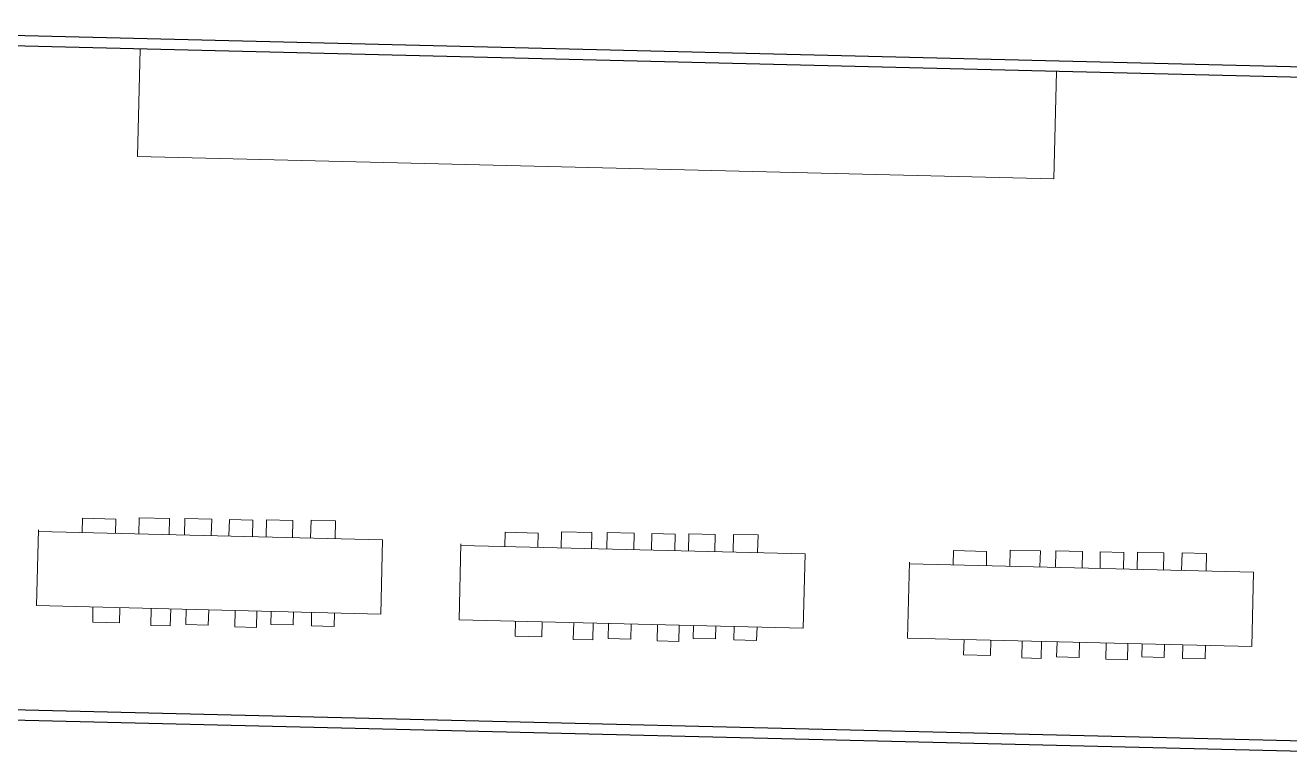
# Model space of a CAD drawing. Header units: millimetres. Extents: x 1418 to 1811, y 1796 to 1956.
# Drawn here: x 1499.37 to 1511.82, y 1831.48 to 1838.7 of the extents above; entities that cross this region are included whole.
import ezdxf

# ---------------------------------------------------------------- set-up
doc = ezdxf.new("R2010")
doc.units = ezdxf.units.MM
doc.layers.add('layout', color=253, linetype='Continuous', lineweight=13)
doc.layers.add('LINHAGROSSA', color=7, linetype='Continuous', lineweight=30)

msp = doc.modelspace()

# ---------------------------------------------------------------- linework, layer by layer
at = {"layer": 'layout'}
for p, q in [((1500.475, 1837.408), (1500.501, 1838.467)), ((1509.524, 1838.247), (1509.499, 1837.189)), ((1509.499, 1837.189), (1500.475, 1837.408)), ((1499.931, 1833.709), (1499.935, 1833.849)), ((1499.935, 1833.849), (1500.261, 1833.841)), ((1500.261, 1833.841), (1500.257, 1833.701)), ((1500.488, 1833.695), (1500.492, 1833.852)), ((1500.492, 1833.852), (1500.79, 1833.845)), ((1500.79, 1833.845), (1500.786, 1833.688)), ((1500.938, 1833.684), (1500.942, 1833.847)), ((1500.942, 1833.847), (1501.206, 1833.841)), ((1501.206, 1833.841), (1501.202, 1833.678)), ((1501.376, 1833.674), (1501.38, 1833.836)), ((1501.38, 1833.836), (1501.611, 1833.831)), ((1501.611, 1833.831), (1501.607, 1833.668)), ((1501.742, 1833.665), (1501.746, 1833.833)), ((1501.746, 1833.833), (1502.004, 1833.827)), ((1502.004, 1833.827), (1502, 1833.659)), ((1502.18, 1833.654), (1502.184, 1833.828)), ((1502.184, 1833.828), (1502.426, 1833.822)), ((1502.426, 1833.822), (1502.422, 1833.648)), ((1499.5, 1833.734), (1499.482, 1832.988)), ((1502.888, 1833.637), (1499.499, 1833.719)), ((1504.091, 1833.571), (1504.094, 1833.711)), ((1504.094, 1833.711), (1504.42, 1833.703)), ((1504.42, 1833.703), (1504.417, 1833.563)), ((1504.647, 1833.557), (1504.651, 1833.714)), ((1504.651, 1833.714), (1504.949, 1833.707)), ((1504.949, 1833.707), (1504.945, 1833.55)), ((1505.097, 1833.546), (1505.101, 1833.709)), ((1505.101, 1833.709), (1505.365, 1833.703)), ((1505.365, 1833.703), (1505.361, 1833.54)), ((1505.535, 1833.536), (1505.539, 1833.698)), ((1505.539, 1833.698), (1505.77, 1833.693)), ((1505.77, 1833.693), (1505.766, 1833.53)), ((1505.901, 1833.527), (1505.905, 1833.695)), ((1505.905, 1833.695), (1506.164, 1833.689)), ((1506.164, 1833.689), (1506.159, 1833.521)), ((1506.339, 1833.516), (1506.344, 1833.69)), ((1506.344, 1833.69), (1506.585, 1833.684)), ((1502.87, 1832.905), (1502.888, 1833.637)), ((1503.659, 1833.596), (1503.641, 1832.85)), ((1507.048, 1833.499), (1503.659, 1833.581)), ((1506.585, 1833.684), (1506.581, 1833.51)), ((1507.03, 1832.767), (1507.048, 1833.499)), ((1508.507, 1833.39), (1508.51, 1833.53)), ((1508.51, 1833.53), (1508.836, 1833.522)), ((1508.836, 1833.522), (1508.833, 1833.382)), ((1509.063, 1833.376), (1509.067, 1833.533)), ((1509.067, 1833.533), (1509.365, 1833.526)), ((1509.365, 1833.526), (1509.361, 1833.369)), ((1509.513, 1833.365), (1509.517, 1833.528)), ((1509.517, 1833.528), (1509.781, 1833.521)), ((1509.781, 1833.521), (1509.777, 1833.359)), ((1509.952, 1833.355), (1509.955, 1833.517)), ((1509.955, 1833.517), (1510.186, 1833.512)), ((1510.186, 1833.512), (1510.182, 1833.349)), ((1510.317, 1833.346), (1510.321, 1833.514)), ((1510.321, 1833.514), (1510.58, 1833.508)), ((1510.58, 1833.508), (1510.576, 1833.339)), ((1510.755, 1833.335), (1510.76, 1833.509)), ((1510.76, 1833.509), (1511.001, 1833.503)), ((1511.001, 1833.503), (1510.997, 1833.329)), ((1508.075, 1833.415), (1508.057, 1832.669)), ((1511.464, 1833.318), (1508.075, 1833.4)), ((1511.446, 1832.586), (1511.464, 1833.318)), ((1499.482, 1832.988), (1502.87, 1832.905)), ((1500.034, 1832.824), (1500.037, 1832.974)), ((1500.301, 1832.968), (1500.298, 1832.818)), ((1500.607, 1832.793), (1500.611, 1832.96)), ((1500.802, 1832.956), (1500.798, 1832.789)), ((1500.95, 1832.802), (1500.954, 1832.952)), ((1501.176, 1832.947), (1501.172, 1832.796)), ((1501.433, 1832.779), (1501.437, 1832.94)), ((1500.298, 1832.818), (1500.034, 1832.824)), ((1501.651, 1832.935), (1501.647, 1832.774)), ((1501.788, 1832.804), (1501.791, 1832.932)), ((1502.01, 1832.926), (1502.007, 1832.798)), ((1502.187, 1832.788), (1502.19, 1832.922)), ((1502.415, 1832.917), (1502.412, 1832.783)), ((1503.641, 1832.85), (1507.03, 1832.767)), ((1504.193, 1832.686), (1504.196, 1832.836)), ((1504.461, 1832.83), (1504.457, 1832.68)), ((1504.766, 1832.655), (1504.77, 1832.822)), ((1504.961, 1832.818), (1504.957, 1832.651)), ((1500.798, 1832.789), (1500.607, 1832.793)), ((1501.172, 1832.796), (1500.95, 1832.802)), ((1501.647, 1832.774), (1501.433, 1832.779)), ((1502.007, 1832.798), (1501.788, 1832.804)), ((1502.412, 1832.783), (1502.187, 1832.788)), ((1505.109, 1832.664), (1505.113, 1832.814)), ((1505.335, 1832.809), (1505.332, 1832.658)), ((1505.592, 1832.641), (1505.596, 1832.802)), ((1505.81, 1832.797), (1505.806, 1832.635)), ((1505.947, 1832.666), (1505.951, 1832.794)), ((1506.17, 1832.788), (1506.167, 1832.66)), ((1506.346, 1832.65), (1506.35, 1832.784)), ((1506.575, 1832.779), (1506.571, 1832.645)), ((1504.457, 1832.68), (1504.193, 1832.686)), ((1504.957, 1832.651), (1504.766, 1832.655)), ((1505.332, 1832.658), (1505.109, 1832.664)), ((1505.806, 1832.635), (1505.592, 1832.641)), ((1506.167, 1832.66), (1505.947, 1832.666)), ((1506.571, 1832.645), (1506.346, 1832.65)), ((1508.057, 1832.669), (1511.446, 1832.586)), ((1508.609, 1832.505), (1508.613, 1832.655)), ((1508.877, 1832.649), (1508.873, 1832.498)), ((1509.182, 1832.474), (1509.186, 1832.641)), ((1509.377, 1832.637), (1509.373, 1832.469)), ((1509.525, 1832.483), (1509.529, 1832.633)), ((1509.751, 1832.628), (1509.748, 1832.477)), ((1510.009, 1832.46), (1510.012, 1832.621)), ((1510.226, 1832.616), (1510.222, 1832.454)), ((1510.364, 1832.485), (1510.367, 1832.613)), ((1510.586, 1832.607), (1510.583, 1832.479)), ((1510.763, 1832.469), (1510.766, 1832.603)), ((1510.991, 1832.597), (1510.987, 1832.464)), ((1508.873, 1832.498), (1508.609, 1832.505)), ((1509.373, 1832.469), (1509.182, 1832.474)), ((1509.748, 1832.477), (1509.525, 1832.483)), ((1510.222, 1832.454), (1510.009, 1832.46)), ((1510.583, 1832.479), (1510.364, 1832.485)), ((1510.987, 1832.464), (1510.763, 1832.469))]:
    msp.add_line(p, q, dxfattribs=at)
at = {"layer": 'LINHAGROSSA'}
for p, q in [((1515.163, 1838.212), (1495.071, 1838.701)), ((1515.059, 1838.113), (1495.398, 1838.591)), ((1495.088, 1831.966), (1514.999, 1831.481)), ((1495.239, 1832.064), (1514.9, 1831.586))]:
    msp.add_line(p, q, dxfattribs=at)

doc.saveas('drawing.dxf')
